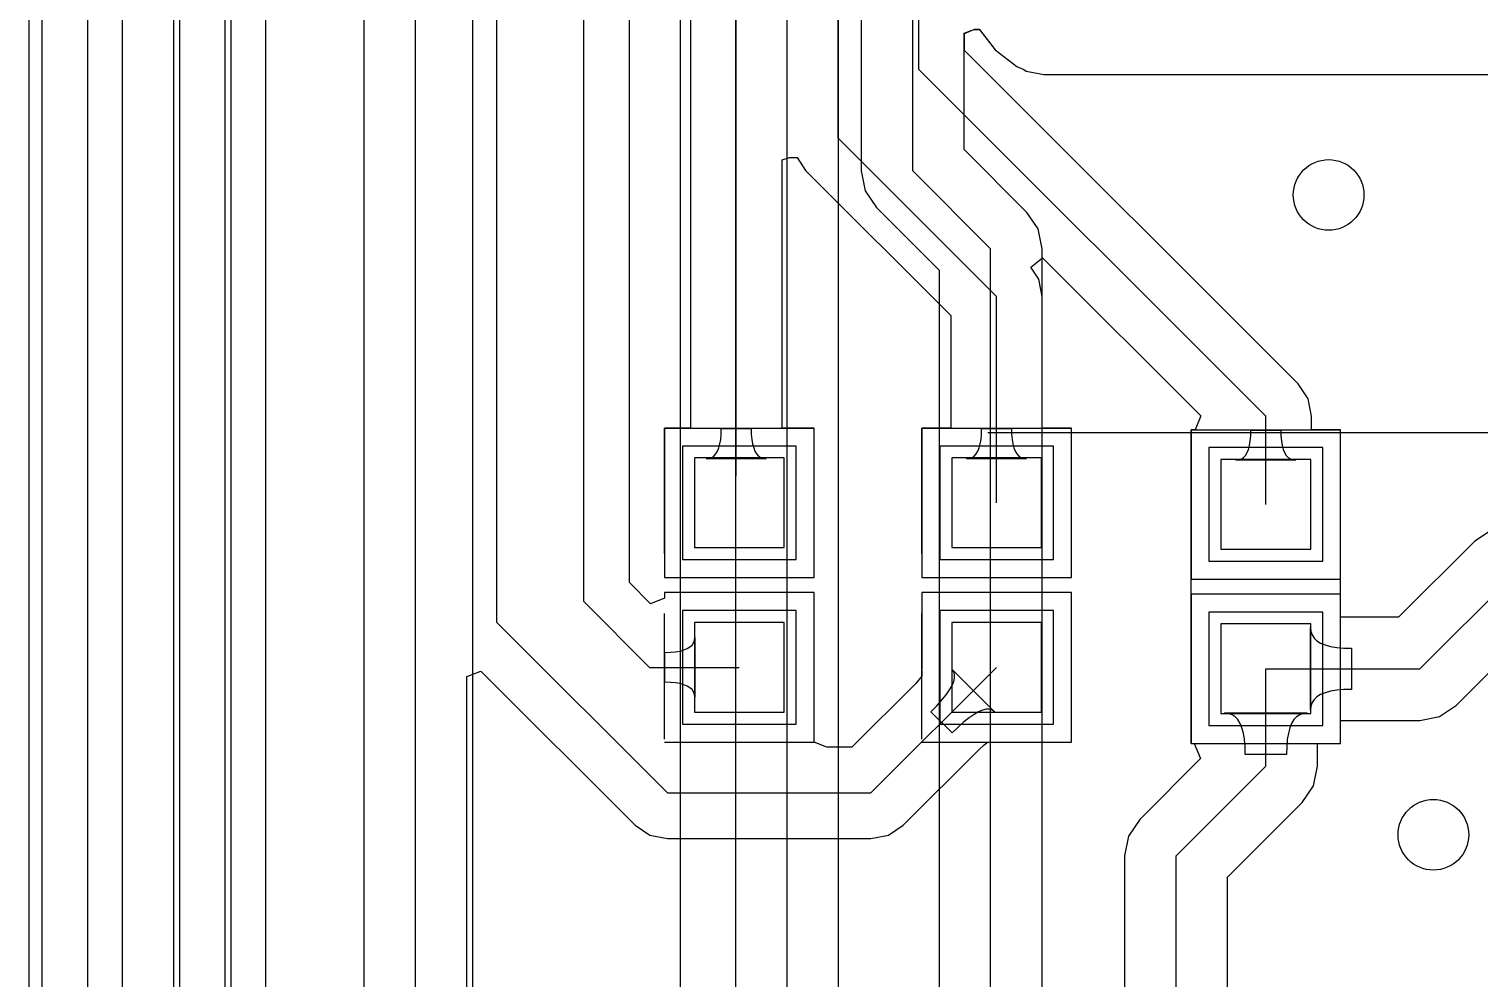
# Model space of a CAD drawing. Header units: millimetres. Extents: x 73 to 121, y 30 to 140.
# Drawn here: x 77.13 to 89.44, y 99.42 to 107.48 of the extents above; entities that cross this region are included whole.
import ezdxf

# ---------------------------------------------------------------- set-up
doc = ezdxf.new("R2010")
doc.units = ezdxf.units.MM
for name, color, linetype in [('BottomLayer', 5, 'Continuous'), ('BottomOverlay', 54, 'Continuous'), ('KeepOutLayer', 6, 'Continuous'), ('MultiLayer', 9, 'Continuous'), ('TopLayer', 1, 'Continuous'), ('TopOverlay', 2, 'Continuous'), ('TopPaste', 8, 'Continuous'), ('TopSolder', 216, 'Continuous')]:
    doc.layers.add(name, color=color, linetype=linetype)

# ---------------------------------------------------------------- blocks, each defined once
blk = doc.blocks.new('C0603_8')
at = {"layer": 'TopLayer'}
for p, q in [((-0.356, 0.559), (-0.356, -0.203)), ((0.406, 0.559), (-0.356, 0.559)), ((0.406, -0.203), (0.406, 0.559)), ((1.041, 0.559), (1.041, -0.203)), ((1.803, 0.559), (1.041, 0.559)), ((1.803, -0.203), (1.803, 0.559)), ((-0.356, -0.203), (0.406, -0.203)), ((1.041, -0.203), (1.803, -0.203))]:
    blk.add_line(p, q, dxfattribs=at)
at = {"layer": 'TopOverlay'}
for p, q in [((0.457, 0.813), (-0.61, 0.813)), ((-0.61, -0.457), (-0.61, 0.813)), ((2.032, 0.813), (0.965, 0.813)), ((2.057, -0.457), (2.057, 0.813)), ((0.457, -0.457), (-0.61, -0.457)), ((2.032, -0.457), (0.965, -0.457))]:
    blk.add_line(p, q, dxfattribs=at)
at = {"layer": 'TopPaste'}
for p, q in [((-0.356, 0.559), (-0.356, -0.203)), ((0.406, 0.559), (-0.356, 0.559)), ((0.406, -0.203), (0.406, 0.559)), ((1.041, 0.559), (1.041, -0.203)), ((1.803, 0.559), (1.041, 0.559)), ((1.803, -0.203), (1.803, 0.559)), ((-0.356, -0.203), (0.406, -0.203)), ((1.041, -0.203), (1.803, -0.203))]:
    blk.add_line(p, q, dxfattribs=at)
at = {"layer": 'TopSolder'}
for p, q in [((-0.457, 0.66), (-0.457, -0.305)), ((0.508, 0.66), (-0.457, 0.66)), ((0.508, -0.305), (0.508, 0.66)), ((0.94, 0.66), (0.94, -0.305)), ((1.905, 0.66), (0.94, 0.66)), ((1.905, -0.305), (1.905, 0.66)), ((-0.457, -0.305), (0.508, -0.305)), ((0.94, -0.305), (1.905, -0.305))]:
    blk.add_line(p, q, dxfattribs=at)
blk = doc.blocks.new('C0603_9')
at = {"layer": 'TopLayer'}
for p, q in [((-0.356, 0.559), (-0.356, -0.203)), ((0.406, 0.559), (-0.356, 0.559)), ((0.406, -0.203), (0.406, 0.559)), ((1.041, 0.559), (1.041, -0.203)), ((1.803, 0.559), (1.041, 0.559)), ((1.803, -0.203), (1.803, 0.559)), ((-0.356, -0.203), (0.406, -0.203)), ((1.041, -0.203), (1.803, -0.203))]:
    blk.add_line(p, q, dxfattribs=at)
at = {"layer": 'TopOverlay'}
for p, q in [((0.457, 0.813), (-0.61, 0.813)), ((-0.61, -0.457), (-0.61, 0.813)), ((2.032, 0.813), (0.965, 0.813)), ((2.057, -0.457), (2.057, 0.813)), ((0.457, -0.457), (-0.61, -0.457)), ((2.032, -0.457), (0.965, -0.457))]:
    blk.add_line(p, q, dxfattribs=at)
at = {"layer": 'TopPaste'}
for p, q in [((-0.356, 0.559), (-0.356, -0.203)), ((0.406, 0.559), (-0.356, 0.559)), ((0.406, -0.203), (0.406, 0.559)), ((1.041, 0.559), (1.041, -0.203)), ((1.803, 0.559), (1.041, 0.559)), ((1.803, -0.203), (1.803, 0.559)), ((-0.356, -0.203), (0.406, -0.203)), ((1.041, -0.203), (1.803, -0.203))]:
    blk.add_line(p, q, dxfattribs=at)
at = {"layer": 'TopSolder'}
for p, q in [((-0.457, 0.66), (-0.457, -0.305)), ((0.508, 0.66), (-0.457, 0.66)), ((0.508, -0.305), (0.508, 0.66)), ((0.94, 0.66), (0.94, -0.305)), ((1.905, 0.66), (0.94, 0.66)), ((1.905, -0.305), (1.905, 0.66)), ((-0.457, -0.305), (0.508, -0.305)), ((0.94, -0.305), (1.905, -0.305))]:
    blk.add_line(p, q, dxfattribs=at)
blk = doc.blocks.new('R0603_35')
at = {"layer": 'TopLayer'}
for p, q in [((-1.079, 0.381), (-1.079, -0.381)), ((-0.317, 0.381), (-1.079, 0.381)), ((-0.317, -0.381), (-0.317, 0.381)), ((0.317, 0.381), (0.317, -0.381)), ((1.079, 0.381), (0.317, 0.381)), ((1.079, -0.381), (1.079, 0.381)), ((-1.079, -0.381), (-0.317, -0.381)), ((0.317, -0.381), (1.079, -0.381))]:
    blk.add_line(p, q, dxfattribs=at)
at = {"layer": 'TopOverlay'}
for p, q in [((-1.333, 0.635), (1.333, 0.635)), ((-1.333, 0.635), (-1.333, -0.635)), ((1.333, 0.635), (1.333, -0.635)), ((-1.333, -0.635), (1.333, -0.635))]:
    blk.add_line(p, q, dxfattribs=at)
at = {"layer": 'TopPaste'}
for p, q in [((-1.079, 0.381), (-1.079, -0.381)), ((-0.317, 0.381), (-1.079, 0.381)), ((-0.317, -0.381), (-0.317, 0.381)), ((0.317, 0.381), (0.317, -0.381)), ((1.079, 0.381), (0.317, 0.381)), ((1.079, -0.381), (1.079, 0.381)), ((-1.079, -0.381), (-0.317, -0.381)), ((0.317, -0.381), (1.079, -0.381))]:
    blk.add_line(p, q, dxfattribs=at)
at = {"layer": 'TopSolder'}
for p, q in [((-1.181, 0.483), (-1.181, -0.483)), ((-0.216, 0.483), (-1.181, 0.483)), ((-0.216, -0.483), (-0.216, 0.483)), ((0.216, 0.483), (0.216, -0.483)), ((1.181, 0.483), (0.216, 0.483)), ((1.181, -0.483), (1.181, 0.483)), ((-1.181, -0.483), (-0.216, -0.483)), ((0.216, -0.483), (1.181, -0.483))]:
    blk.add_line(p, q, dxfattribs=at)
blk = doc.blocks.new('18650____________B_71')
at = {"layer": 'BottomOverlay'}
for p, q in [((22.329, 15.482), (22.329, 10.15)), ((76.531, 2.01), (-0.469, 2.01))]:
    blk.add_line(p, q, dxfattribs=at)

msp = doc.modelspace()

# ---------------------------------------------------------------- linework, layer by layer
at = {"layer": 'BottomLayer'}
for p, q in [((77.63, 30.335), (77.63, 136.308)), ((77.922, 129.464), (77.922, 84.607)), ((78.359, 84.607), (78.359, 129.464)), ((78.796, 84.789), (78.796, 129.283)), ((79.137, 123.317), (79.137, 87.198)), ((80.899, 87.198), (80.899, 123.317)), ((82.661, 87.928), (82.661, 122.587)), ((83.129, 119.888), (83.129, 90.742)), ((83.566, 90.399), (83.566, 119.888)), ((84.003, 90.76), (84.003, 119.707)), ((84.195, 119.101), (84.195, 106.274)), ((84.633, 106.274), (84.633, 119.101)), ((85.07, 107.444), (85.158, 107.478)), ((85.158, 107.478), (85.197, 107.479)), ((85.197, 107.479), (85.331, 107.304)), ((85.07, 106.455), (85.07, 107.444)), ((85.331, 107.304), (85.517, 107.161)), ((85.517, 107.161), (85.576, 107.135)), ((85.576, 107.135), (85.595, 107.122)), ((85.595, 107.122), (85.744, 107.092)), ((85.744, 107.092), (108.785, 107.092)), ((85.602, 105.922), (85.07, 106.455)), ((84.195, 106.274), (84.229, 106.106)), ((84.633, 106.274), (85.293, 105.613)), ((84.229, 106.106), (84.324, 105.964)), ((84.324, 105.964), (84.856, 105.432)), ((85.697, 105.781), (85.602, 105.922)), ((85.731, 105.613), (85.697, 105.781)), ((85.293, 90.399), (85.293, 105.613)), ((85.731, 90.76), (85.731, 105.613)), ((84.856, 105.432), (84.856, 90.742))]:
    msp.add_line(p, q, dxfattribs=at)
for centre in [(88.163, 106.07), (89.052, 100.635)]:
    msp.add_circle(centre, 0.3, dxfattribs=at)
at = {"layer": 'KeepOutLayer'}
msp.add_line((77.241, 29.947), (77.241, 137.437), dxfattribs=at)
at = {"layer": 'MultiLayer'}
for centre in [(88.163, 106.07), (89.052, 100.635)]:
    msp.add_circle(centre, 0.3, dxfattribs=at)
at = {"layer": 'TopLayer'}
for p, q in [((78.41, 93.421), (78.41, 132.029)), ((78.847, 94.793), (78.847, 131.848)), ((79.972, 128.975), (79.972, 94.793)), ((80.41, 93.421), (80.41, 128.975)), ((81.102, 102.438), (81.102, 114.681)), ((81.839, 102.616), (81.839, 113.36)), ((82.227, 102.777), (82.227, 113.199)), ((82.746, 109.626), (82.746, 104.089)), ((83.134, 103.683), (83.134, 109.626)), ((83.998, 106.553), (83.998, 109.22)), ((84.684, 107.137), (84.684, 108.636)), ((85.072, 107.441), (85.151, 107.474)), ((85.151, 107.474), (85.199, 107.476)), ((85.199, 107.476), (85.331, 107.304)), ((85.072, 107.298), (85.072, 107.441)), ((87.905, 104.465), (85.072, 107.298)), ((85.331, 107.304), (85.517, 107.161)), ((84.684, 107.137), (87.63, 104.191)), ((85.517, 107.161), (85.576, 107.135)), ((85.576, 107.135), (85.595, 107.122)), ((85.595, 107.122), (85.744, 107.092)), ((85.744, 107.092), (107.329, 107.092)), ((83.998, 106.553), (85.344, 105.207)), ((83.523, 106.367), (83.587, 106.388)), ((83.523, 104.089), (83.523, 106.367)), ((83.587, 106.388), (83.65, 106.388)), ((83.65, 106.388), (83.723, 106.278)), ((83.723, 106.278), (84.956, 105.046)), ((85.635, 105.456), (85.734, 105.537)), ((85.734, 105.537), (87.078, 104.194)), ((85.703, 105.355), (85.635, 105.456)), ((85.732, 105.207), (85.703, 105.355)), ((85.344, 103.454), (85.344, 105.207)), ((85.732, 104.089), (85.732, 105.207)), ((84.956, 105.046), (84.956, 104.089)), ((87.989, 104.339), (87.905, 104.465)), ((88.018, 104.191), (87.989, 104.339)), ((87.078, 104.194), (87.029, 104.076)), ((87.63, 103.441), (87.63, 104.191)), ((88.018, 104.076), (88.018, 104.191)), ((82.746, 104.089), (82.525, 104.089)), ((82.525, 104.089), (82.525, 102.819)), ((83.002, 103.994), (83.006, 104.037)), ((83.006, 104.037), (83.007, 104.086)), ((83.007, 104.086), (83.261, 104.086)), ((83.261, 104.086), (83.262, 104.037)), ((83.262, 104.037), (83.266, 103.994)), ((83.795, 104.089), (83.523, 104.089)), ((83.795, 102.819), (83.795, 104.089)), ((84.956, 104.089), (84.709, 104.089)), ((84.709, 104.089), (84.709, 102.819)), ((85.212, 103.994), (85.216, 104.037)), ((85.216, 104.037), (85.217, 104.086)), ((85.217, 104.086), (85.471, 104.086)), ((85.471, 104.086), (85.472, 104.037)), ((85.472, 104.037), (85.476, 103.994)), ((85.979, 104.089), (85.732, 104.089)), ((85.979, 102.819), (85.979, 104.089)), ((87.029, 104.076), (86.995, 104.076)), ((86.995, 104.076), (86.995, 102.806)), ((87.498, 103.981), (87.502, 104.025)), ((87.502, 104.025), (87.503, 104.073)), ((87.503, 104.073), (87.757, 104.073)), ((87.757, 104.073), (87.758, 104.025)), ((87.758, 104.025), (87.762, 103.981)), ((88.265, 104.076), (88.018, 104.076)), ((88.265, 102.806), (88.265, 104.076)), ((82.961, 103.87), (82.975, 103.893)), ((82.975, 103.893), (82.987, 103.922)), ((82.987, 103.922), (82.996, 103.955)), ((82.996, 103.955), (83.002, 103.994)), ((83.266, 103.994), (83.273, 103.955)), ((83.273, 103.955), (83.282, 103.922)), ((83.282, 103.922), (83.293, 103.893)), ((83.293, 103.893), (83.307, 103.87)), ((85.171, 103.87), (85.185, 103.893)), ((85.185, 103.893), (85.197, 103.922)), ((85.197, 103.922), (85.206, 103.955)), ((85.206, 103.955), (85.212, 103.994)), ((85.476, 103.994), (85.482, 103.955)), ((85.482, 103.955), (85.491, 103.922)), ((85.491, 103.922), (85.503, 103.893)), ((85.503, 103.893), (85.517, 103.87)), ((87.471, 103.881), (87.483, 103.909)), ((87.483, 103.909), (87.492, 103.942)), ((87.492, 103.942), (87.498, 103.981)), ((87.762, 103.981), (87.768, 103.942)), ((87.768, 103.942), (87.777, 103.909)), ((87.777, 103.909), (87.789, 103.881)), ((82.88, 103.829), (82.904, 103.832)), ((83.388, 103.829), (82.88, 103.829)), ((82.904, 103.832), (82.926, 103.839)), ((82.926, 103.839), (82.945, 103.852)), ((82.945, 103.852), (82.961, 103.87)), ((83.307, 103.87), (83.323, 103.852)), ((83.323, 103.852), (83.342, 103.839)), ((83.342, 103.839), (83.364, 103.832)), ((83.364, 103.832), (83.388, 103.829)), ((85.09, 103.829), (85.114, 103.832)), ((85.598, 103.829), (85.09, 103.829)), ((85.114, 103.832), (85.136, 103.839)), ((85.136, 103.839), (85.155, 103.852)), ((85.155, 103.852), (85.171, 103.87)), ((85.517, 103.87), (85.533, 103.852)), ((85.533, 103.852), (85.552, 103.839)), ((85.552, 103.839), (85.574, 103.832)), ((85.574, 103.832), (85.598, 103.829)), ((87.376, 103.816), (87.4, 103.819)), ((87.884, 103.816), (87.376, 103.816)), ((87.4, 103.819), (87.422, 103.827)), ((87.422, 103.827), (87.441, 103.84)), ((87.441, 103.84), (87.457, 103.858)), ((87.457, 103.858), (87.471, 103.881)), ((87.789, 103.881), (87.803, 103.858)), ((87.803, 103.858), (87.819, 103.84)), ((87.819, 103.84), (87.838, 103.827)), ((87.838, 103.827), (87.86, 103.819)), ((87.86, 103.819), (87.884, 103.816)), ((89.545, 103.223), (89.404, 103.128)), ((89.404, 103.128), (88.757, 102.482)), ((82.525, 102.819), (83.795, 102.819)), ((84.709, 102.819), (85.979, 102.819)), ((86.995, 102.806), (88.265, 102.806)), ((88.938, 102.045), (89.713, 102.819)), ((82.407, 102.597), (82.227, 102.777)), ((83.795, 102.692), (82.525, 102.692)), ((82.525, 102.692), (82.525, 102.646)), ((83.795, 101.422), (83.795, 102.692)), ((85.979, 102.692), (84.709, 102.692)), ((84.709, 102.692), (84.709, 102.048)), ((85.979, 101.422), (85.979, 102.692)), ((88.265, 102.68), (86.995, 102.68)), ((86.995, 102.68), (86.995, 101.41)), ((88.265, 102.484), (88.265, 102.68)), ((81.839, 102.616), (82.398, 102.057)), ((82.525, 102.646), (82.407, 102.597)), ((81.102, 102.438), (82.55, 100.99)), ((88.284, 102.482), (88.265, 102.484)), ((88.757, 102.482), (88.284, 102.482)), ((82.779, 102.287), (82.782, 102.311)), ((82.782, 102.311), (82.782, 101.803)), ((88.008, 101.695), (88.008, 102.395)), ((88.008, 102.395), (88.011, 102.361)), ((88.011, 102.361), (88.022, 102.332)), ((88.022, 102.332), (88.039, 102.305)), ((88.039, 102.305), (88.064, 102.283)), ((89.247, 101.735), (89.894, 102.382)), ((82.528, 102.184), (82.576, 102.185)), ((82.528, 101.93), (82.528, 102.184)), ((82.576, 102.185), (82.619, 102.189)), ((82.619, 102.189), (82.657, 102.196)), ((82.657, 102.196), (82.69, 102.205)), ((82.69, 102.205), (82.718, 102.216)), ((82.718, 102.216), (82.741, 102.23)), ((82.741, 102.23), (82.759, 102.246)), ((82.759, 102.246), (82.771, 102.265)), ((82.771, 102.265), (82.779, 102.287)), ((88.064, 102.283), (88.095, 102.263)), ((88.095, 102.263), (88.134, 102.248)), ((88.134, 102.248), (88.179, 102.235)), ((88.179, 102.235), (88.232, 102.227)), ((88.232, 102.227), (88.291, 102.221)), ((88.291, 102.221), (88.358, 102.22)), ((88.358, 102.22), (88.358, 101.87)), ((82.398, 102.057), (83.16, 102.057)), ((84.277, 100.99), (85.344, 102.057)), ((84.709, 102.048), (84.707, 102.038)), ((80.847, 101.978), (80.965, 102.026)), ((80.847, 94.793), (80.847, 101.978)), ((80.965, 102.026), (82.275, 100.716)), ((82.576, 101.929), (82.528, 101.93)), ((82.619, 101.925), (82.576, 101.929)), ((82.657, 101.919), (82.619, 101.925)), ((84.709, 101.981), (84.655, 101.918)), ((84.707, 102.038), (84.709, 102.029)), ((84.709, 102.029), (84.709, 101.981)), ((84.98, 102.019), (84.966, 102.038)), ((84.966, 102.038), (85.325, 101.679)), ((84.966, 101.904), (84.98, 101.938)), ((84.988, 101.995), (84.98, 102.019)), ((84.98, 101.938), (84.988, 101.968)), ((84.988, 101.968), (84.988, 101.995)), ((87.63, 102.045), (88.938, 102.045)), ((87.63, 101.219), (87.63, 102.045)), ((82.69, 101.91), (82.657, 101.919)), ((82.718, 101.898), (82.69, 101.91)), ((82.741, 101.884), (82.718, 101.898)), ((82.759, 101.868), (82.741, 101.884)), ((82.771, 101.849), (82.759, 101.868)), ((82.779, 101.827), (82.771, 101.849)), ((82.782, 101.803), (82.779, 101.827)), ((84.655, 101.918), (84.116, 101.379)), ((84.837, 101.731), (84.916, 101.825)), ((84.916, 101.825), (84.944, 101.866)), ((84.944, 101.866), (84.966, 101.904)), ((88.064, 101.807), (88.039, 101.784)), ((88.095, 101.826), (88.064, 101.807)), ((88.134, 101.842), (88.095, 101.826)), ((88.179, 101.854), (88.134, 101.842)), ((88.232, 101.863), (88.179, 101.854)), ((88.291, 101.868), (88.232, 101.863)), ((88.358, 101.87), (88.291, 101.868)), ((84.786, 101.679), (84.837, 101.731)), ((84.966, 101.5), (84.786, 101.679)), ((85.191, 101.679), (85.153, 101.658)), ((85.225, 101.694), (85.191, 101.679)), ((85.255, 101.701), (85.225, 101.694)), ((85.282, 101.701), (85.255, 101.701)), ((85.306, 101.694), (85.282, 101.701)), ((85.325, 101.679), (85.306, 101.694)), ((88.011, 101.728), (88.008, 101.695)), ((88.022, 101.758), (88.011, 101.728)), ((88.039, 101.784), (88.022, 101.758)), ((89.105, 101.64), (89.247, 101.735)), ((85.067, 101.593), (84.966, 101.5)), ((85.112, 101.629), (85.067, 101.593)), ((85.153, 101.658), (85.112, 101.629)), ((87.313, 101.666), (87.28, 101.67)), ((87.28, 101.67), (87.98, 101.67)), ((87.343, 101.655), (87.313, 101.666)), ((87.369, 101.638), (87.343, 101.655)), ((87.392, 101.613), (87.369, 101.638)), ((87.411, 101.581), (87.392, 101.613)), ((87.427, 101.543), (87.411, 101.581)), ((87.849, 101.581), (87.833, 101.543)), ((87.868, 101.613), (87.849, 101.581)), ((87.891, 101.638), (87.868, 101.613)), ((87.917, 101.655), (87.891, 101.638)), ((87.947, 101.666), (87.917, 101.655)), ((87.98, 101.67), (87.947, 101.666)), ((88.265, 101.605), (88.284, 101.607)), ((88.265, 101.41), (88.265, 101.605)), ((88.284, 101.607), (88.938, 101.607)), ((88.938, 101.607), (89.105, 101.64)), ((87.439, 101.497), (87.427, 101.543)), ((87.448, 101.444), (87.439, 101.497)), ((87.453, 101.384), (87.448, 101.444)), ((87.812, 101.444), (87.807, 101.384)), ((87.821, 101.497), (87.812, 101.444)), ((87.833, 101.543), (87.821, 101.497)), ((83.904, 101.379), (83.795, 101.422)), ((84.116, 101.379), (83.904, 101.379)), ((84.552, 100.716), (85.195, 101.359)), ((85.195, 101.359), (85.236, 101.397)), ((85.236, 101.397), (85.267, 101.421)), ((85.267, 101.421), (85.268, 101.422)), ((85.268, 101.422), (85.316, 101.422)), ((85.316, 101.422), (85.325, 101.42)), ((85.325, 101.42), (85.335, 101.422)), ((85.335, 101.422), (85.979, 101.422)), ((86.995, 101.41), (87.022, 101.41)), ((87.022, 101.41), (87.075, 101.283)), ((87.455, 101.317), (87.453, 101.384)), ((87.805, 101.317), (87.455, 101.317)), ((87.807, 101.384), (87.805, 101.317)), ((88.067, 101.392), (88.069, 101.41)), ((88.067, 101.219), (88.067, 101.392)), ((88.069, 101.41), (88.265, 101.41)), ((87.075, 101.283), (86.559, 100.766)), ((86.868, 100.457), (87.63, 101.219)), ((88.034, 101.052), (88.067, 101.219)), ((82.55, 100.99), (84.277, 100.99)), ((87.939, 100.91), (88.034, 101.052)), ((87.305, 100.276), (87.939, 100.91)), ((82.275, 100.716), (82.401, 100.632)), ((84.426, 100.632), (84.552, 100.716)), ((86.559, 100.766), (86.464, 100.624)), ((82.401, 100.632), (82.55, 100.602)), ((82.55, 100.602), (84.277, 100.602)), ((84.277, 100.602), (84.426, 100.632)), ((86.464, 100.624), (86.431, 100.457)), ((86.431, 100.457), (86.431, 99.078)), ((86.868, 98.425), (86.868, 100.457)), ((87.305, 99.078), (87.305, 100.276))]:
    msp.add_line(p, q, dxfattribs=at)
for centre in [(88.163, 106.07), (89.052, 100.635)]:
    msp.add_circle(centre, 0.3, dxfattribs=at)

# ---------------------------------------------------------------- block references
for name, p, rotation in [('18650____________B_71', (75.12, 126.379), 270), ('C0603_8', (82.982, 103.48), 270), ('C0603_9', (85.166, 103.48), 270), ('R0603_35', (87.63, 102.743), 90)]:
    msp.add_blockref(name, p, dxfattribs=dict(rotation=rotation))

doc.saveas('drawing.dxf')
